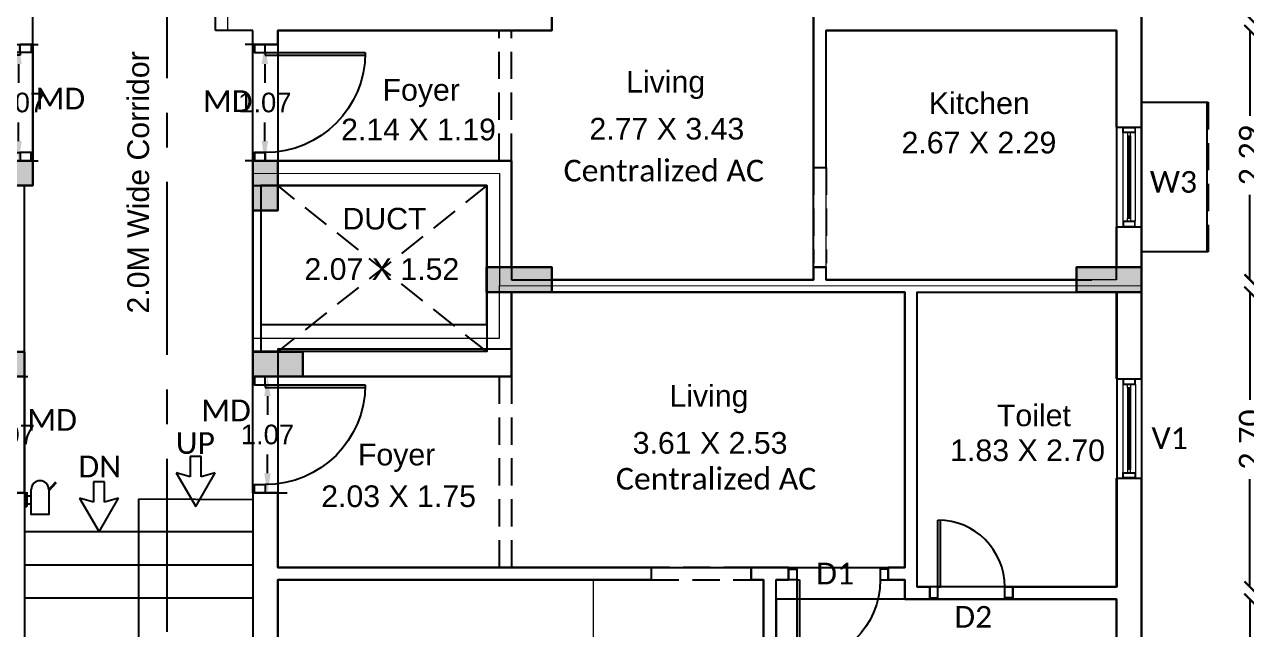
# Model space of a CAD drawing. Header units: metres. Extents: x 1549 to 1752, y 1518 to 3502.
# Drawn here: x 1712.83 to 1724.04, y 1628.55 to 1634.1 of the extents above; entities that cross this region are included whole.
import ezdxf

# ---------------------------------------------------------------- set-up
doc = ezdxf.new("R2010")
doc.units = ezdxf.units.M
doc.linetypes.add('CENTER', pattern=[50.8, 31.75, -6.35, 6.35, -6.35])
doc.linetypes.add('HIDDEN', pattern=[0.375, 0.25, -0.125])
for name, color, linetype in [('BLK_1_FLR_1_AC_ROOM_2', 117, 'Continuous'), ('BLK_1_FLR_1_AC_ROOM_3', 117, 'Continuous'), ('BLK_1_FLR_1_BLT_UP_AREA', 1, 'Continuous'), ('BLK_1_FLR_1_BLT_UP_AREA_DEDUCT', 1, 'Continuous'), ('BLK_1_FLR_1_CARPET_AREA', 10, 'Continuous'), ('BLK_1_FLR_1_CHAJJA', 6, 'Continuous'), ('BLK_1_FLR_1_EXIT_WIDTH_DOOR', 2, 'Continuous'), ('BLK_1_FLR_1_REGULAR_ROOM_5', 117, 'Continuous'), ('BLK_1_FLR_1_WC_BATH', 223, 'Continuous'), ('BLK_1_LVL_1_BLDG_FOOT_PRINT', 1, 'Continuous'), ('D', 7, 'Continuous')]:
    doc.layers.add(name, color=color, linetype=linetype)
for name, color, linetype, lineweight in [('BLK_1_FLR_1_KITCHEN', 163, 'Continuous', 0), ('BLK_1_FLR_1_UNITFA_2', 234, 'Continuous', 0), ('BLK_1_FLR_1_UNITFA_4', 234, 'Continuous', 0), ('Column', 7, 'Continuous', 30), ('W', 7, 'Continuous', 5)]:
    doc.layers.add(name, color=color, linetype=linetype, lineweight=lineweight)
doc.styles.add('SLS- JOHN Calibri', font='calibri.ttf')
doc.styles.add('SLS-Calibri', font='calibri.ttf')
doc.styles.get("Standard").update_dxf_attribs({"font": 'arial.ttf'})
doc.dimstyles.new('SLS-ProjectName-OuterBlock(FloorPlan)', dxfattribs={"dimtxt": 0.2, "dimasz": 0.1, "dimexe": 0, "dimexo": 0, "dimgap": 0.1, "dimtad": 0, "dimzin": 1, "dimdsep": 46, "dimtxsty": 'SLS-Calibri', "dimblk1": 'OBLIQUE', "dimblk2": 'OBLIQUE', "dimsah": 1, "dimcen": 0, "dimse1": 1, "dimse2": 1, "dimclrd": 252, "dimclre": 252, "dimclrt": 256, "dimadec": 0, "dimazin": 0, "dimtfac": 1, "dimtofl": 0, "dimtmove": 2, "dimatfit": 3, "dimfxl": 0, "dimtolj": 1, "dimtzin": 0, "dimarcsym": 0})
doc.dimstyles.get("Standard").update_dxf_attribs({"dimtxt": 0.18, "dimasz": 0.18, "dimexe": 0.18, "dimexo": 0.0625, "dimgap": 0.09, "dimtad": 0, "dimtih": 1, "dimtoh": 1, "dimdec": 4, "dimzin": 0, "dimdsep": 46, "dimtxsty": 'Standard', "dimcen": 0.09, "dimadec": 0, "dimazin": 0, "dimtfac": 1, "dimtdec": 4, "dimtofl": 0, "dimtmove": 0, "dimatfit": 3, "dimfxl": 0, "dimtolj": 1, "dimtzin": 0, "dimarcsym": 0})

# ---------------------------------------------------------------- blocks, each defined once
blk = doc.blocks.new('*U9')
at = {"layer": 'D'}
for p, q in [((0.075, 0.05), (0.075, 0.667)), ((0.1, 0.05), (0.1, 0.666)), ((0, -0.065), (0, 0.05)), ((0.075, 0.05), (0.1, 0.05)), ((0.767, -0.065), (0.767, 0.05))]:
    blk.add_line(p, q, dxfattribs=at)
for points in [[(0, -0.05), (0.075, -0.05), (0.075, 0.05), (0, 0.05)], [(0.767, -0.05), (0.692, -0.05), (0.692, 0.05), (0.767, 0.05)]]:
    blk.add_lwpolyline(points, close=True, dxfattribs=at)
blk.add_arc((0.075, 0.05), 0.617, 0, 90, dxfattribs=at)
blk = doc.blocks.new('*U11')
at = {"layer": 'W'}
for p, q in [((-0.4, 0.1), (-0.4, -0.1)), ((-0.4, 0.1), (0.4, 0.1)), ((0.4, 0.1), (0.4, -0.1)), ((-0.355, 0.05), (0.355, 0.05)), ((-0.33, 0.0125), (0.33, 0.0125)), ((-0.33, 0.0025), (0.33, 0.0025)), ((-0.355, -0.05), (0.355, -0.05)), ((-0.33, -0.0025), (0.33, -0.0025)), ((-0.33, -0.0125), (0.33, -0.0125)), ((-0.4, -0.1), (0.4, -0.1))]:
    blk.add_line(p, q, dxfattribs=at)
for points in [[(-0.355, -0.05), (-0.4, -0.05), (-0.4, 0.05), (-0.355, 0.05)], [(-0.36, -0.045), (-0.395, -0.045), (-0.395, 0.045), (-0.36, 0.045)], [(-0.355, 0.0125), (-0.355, -0.0125), (-0.33, -0.0125), (-0.33, 0.0125)], [(0.355, 0.0125), (0.355, -0.0125), (0.33, -0.0125), (0.33, 0.0125)], [(0.355, -0.05), (0.4, -0.05), (0.4, 0.05), (0.355, 0.05)], [(0.36, -0.045), (0.395, -0.045), (0.395, 0.045), (0.36, 0.045)]]:
    blk.add_lwpolyline(points, close=True, dxfattribs=at)
blk = doc.blocks.new('*U10')
at = {"layer": 'D'}
for p, q in [((-0.1, 0.05), (-0.1, 0.973)), ((-0.075, 0.05), (-0.075, 0.973)), ((-1.073, -0.065), (-1.073, 0.05)), ((-0.075, 0.05), (-0.1, 0.05)), ((0, -0.065), (0, 0.05))]:
    blk.add_line(p, q, dxfattribs=at)
for points in [[(-1.073, -0.05), (-0.998, -0.05), (-0.998, 0.05), (-1.073, 0.05)], [(0, -0.05), (-0.075, -0.05), (-0.075, 0.05), (0, 0.05)]]:
    blk.add_lwpolyline(points, close=True, dxfattribs=at)
blk.add_arc((-0.075, 0.05), 0.923, 90, 180, dxfattribs=at)
blk = doc.blocks.new('*U7')
at = {"layer": 'D'}
for p, q in [((0.075, 0.05), (0.075, 0.82)), ((0.1, 0.05), (0.1, 0.819)), ((0, -0.065), (0, 0.05)), ((0.075, 0.05), (0.1, 0.05)), ((0.92, -0.065), (0.92, 0.05))]:
    blk.add_line(p, q, dxfattribs=at)
for points in [[(0, -0.05), (0.075, -0.05), (0.075, 0.05), (0, 0.05)], [(0.92, -0.05), (0.845, -0.05), (0.845, 0.05), (0.92, 0.05)]]:
    blk.add_lwpolyline(points, close=True, dxfattribs=at)
blk.add_arc((0.075, 0.05), 0.77, 0, 90, dxfattribs=at)
blk = doc.blocks.new('Arow2')
for p, q in [((2, 18.23), (-2, 18.23)), ((-2, 18.23), (-2, 10.81)), ((2, 10.81), (2, 18.23)), ((-2, 10.81), (-7.06, 12.23)), ((-7.06, 12.23), (0, 0)), ((0, 0), (7.06, 12.23)), ((7.06, 12.23), (2, 10.81))]:
    blk.add_line(p, q)
blk = doc.blocks.new('_Oblique')
at = {"color": 0, "linetype": 'ByBlock', "lineweight": -2}
blk.add_line((-0.5, -0.5), (0.5, 0.5), dxfattribs=at)
at = {"const_width": 0.2}
blk.add_lwpolyline([(-0.5, -0.5), (0.5, 0.5)], dxfattribs=at)
blk = doc.blocks.new('*D107')
at = {"color": 252, "lineweight": -2}
for p, q in [((1724.068, 1634.155), (1724.068, 1634.255)), ((1724.068, 1634.04), (1724.068, 1633.94))]:
    blk.add_line(p, q, dxfattribs=at)
at = {"layer": 'Defpoints', "color": 0}
for p in [(1722.846, 1634.155), (1722.846, 1634.04), (1724.068, 1634.04)]:
    blk.add_point(p, dxfattribs=at)
at = {"color": 252, "lineweight": -2, "xscale": 0.1, "yscale": 0.1, "zscale": 0.1}
for p, rotation in [((1724.068, 1634.155), 270), ((1724.068, 1634.04), 90)]:
    blk.add_blockref('_Oblique', p, dxfattribs=dict(at, rotation=rotation))
at = {"insert": (1724.337, 1634.098), "char_height": 0.2, "attachment_point": 5, "rotation": 90, "style": 'SLS-Calibri'}
blk.add_mtext('\\A1;0.11', dxfattribs=at)
blk = doc.blocks.new('*D108')
at = {"color": 252, "lineweight": -2}
for p, q in [((1724.068, 1634.04), (1724.068, 1633.26)), ((1724.068, 1631.755), (1724.068, 1632.535))]:
    blk.add_line(p, q, dxfattribs=at)
at = {"layer": 'Defpoints', "color": 0}
for p in [(1722.846, 1634.04), (1722.846, 1631.755), (1724.068, 1631.755)]:
    blk.add_point(p, dxfattribs=at)
at = {"color": 252, "lineweight": -2, "xscale": 0.1, "yscale": 0.1, "zscale": 0.1}
for p, rotation in [((1724.068, 1634.04), 90), ((1724.068, 1631.755), 270)]:
    blk.add_blockref('_Oblique', p, dxfattribs=dict(at, rotation=rotation))
at = {"insert": (1724.068, 1632.898), "char_height": 0.2, "attachment_point": 5, "rotation": 90, "style": 'SLS-Calibri'}
blk.add_mtext('\\A1;2.29', dxfattribs=at)
blk = doc.blocks.new('*D47')
at = {"color": 252, "lineweight": -2}
for p, q in [((1724.068, 1631.755), (1724.068, 1631.855)), ((1724.068, 1631.641), (1724.068, 1631.541))]:
    blk.add_line(p, q, dxfattribs=at)
at = {"layer": 'Defpoints', "color": 0}
for p in [(1722.846, 1631.755), (1722.846, 1631.641), (1724.068, 1631.641)]:
    blk.add_point(p, dxfattribs=at)
at = {"color": 252, "lineweight": -2, "xscale": 0.1, "yscale": 0.1, "zscale": 0.1}
for p, rotation in [((1724.068, 1631.755), 270), ((1724.068, 1631.641), 90)]:
    blk.add_blockref('_Oblique', p, dxfattribs=dict(at, rotation=rotation))
at = {"insert": (1724.337, 1631.698), "char_height": 0.2, "attachment_point": 5, "rotation": 90, "style": 'SLS-Calibri'}
blk.add_mtext('\\A1;0.11', dxfattribs=at)
blk = doc.blocks.new('*D109')
at = {"color": 252, "lineweight": -2}
for p, q in [((1724.068, 1631.641), (1724.068, 1630.654)), ((1724.068, 1628.937), (1724.068, 1629.924))]:
    blk.add_line(p, q, dxfattribs=at)
at = {"layer": 'Defpoints', "color": 0}
for p in [(1722.846, 1631.641), (1722.846, 1628.937), (1724.068, 1628.937)]:
    blk.add_point(p, dxfattribs=at)
at = {"color": 252, "lineweight": -2, "xscale": 0.1, "yscale": 0.1, "zscale": 0.1}
for p, rotation in [((1724.068, 1631.641), 90), ((1724.068, 1628.937), 270)]:
    blk.add_blockref('_Oblique', p, dxfattribs=dict(at, rotation=rotation))
at = {"insert": (1724.068, 1630.289), "char_height": 0.2, "attachment_point": 5, "rotation": 90, "style": 'SLS-Calibri'}
blk.add_mtext('\\A1;2.70', dxfattribs=at)
blk = doc.blocks.new('*D110')
at = {"color": 252, "lineweight": -2}
for p, q in [((1724.068, 1628.937), (1724.068, 1629.037)), ((1724.068, 1628.823), (1724.068, 1628.723))]:
    blk.add_line(p, q, dxfattribs=at)
at = {"layer": 'Defpoints', "color": 0}
for p in [(1722.846, 1628.937), (1722.846, 1628.823), (1724.068, 1628.823)]:
    blk.add_point(p, dxfattribs=at)
at = {"color": 252, "lineweight": -2, "xscale": 0.1, "yscale": 0.1, "zscale": 0.1}
for p, rotation in [((1724.068, 1628.937), 270), ((1724.068, 1628.823), 90)]:
    blk.add_blockref('_Oblique', p, dxfattribs=dict(at, rotation=rotation))
at = {"insert": (1724.337, 1628.88), "char_height": 0.2, "attachment_point": 5, "rotation": 90, "style": 'SLS-Calibri'}
blk.add_mtext('\\A1;0.11', dxfattribs=at)
blk = doc.blocks.new('*D111')
at = {"color": 252, "lineweight": -2}
for p, q in [((1724.068, 1628.823), (1724.068, 1627.905)), ((1724.068, 1626.259), (1724.068, 1627.177))]:
    blk.add_line(p, q, dxfattribs=at)
at = {"layer": 'Defpoints', "color": 0}
for p in [(1722.846, 1628.823), (1722.846, 1626.259), (1724.068, 1626.259)]:
    blk.add_point(p, dxfattribs=at)
at = {"color": 252, "lineweight": -2, "xscale": 0.1, "yscale": 0.1, "zscale": 0.1}
for p, rotation in [((1724.068, 1628.823), 90), ((1724.068, 1626.259), 270)]:
    blk.add_blockref('_Oblique', p, dxfattribs=dict(at, rotation=rotation))
at = {"insert": (1724.068, 1627.541), "char_height": 0.2, "attachment_point": 5, "rotation": 90, "style": 'SLS-Calibri'}
blk.add_mtext('\\A1;2.56', dxfattribs=at)
blk = doc.blocks.new('*D49')
at = {"color": 252, "lineweight": -2}
for p, q in [((1725.061, 1637.43), (1725.061, 1632.171)), ((1725.061, 1626.031), (1725.061, 1631.29))]:
    blk.add_line(p, q, dxfattribs=at)
at = {"layer": 'Defpoints', "color": 0}
for p in [(1723.074, 1637.43), (1723.074, 1626.031), (1725.061, 1626.031)]:
    blk.add_point(p, dxfattribs=at)
at = {"color": 252, "lineweight": -2, "xscale": 0.1, "yscale": 0.1, "zscale": 0.1}
for p, rotation in [((1725.061, 1637.43), 90), ((1725.061, 1626.031), 270)]:
    blk.add_blockref('_Oblique', p, dxfattribs=dict(at, rotation=rotation))
at = {"insert": (1725.061, 1631.73), "char_height": 0.2, "attachment_point": 5, "rotation": 90, "style": 'SLS-Calibri'}
blk.add_mtext('\\A1;11.40', dxfattribs=at)
blk = doc.blocks.new('A$C54416CBF')
h = blk.add_hatch(color=256)
h.dxf.hatch_style = 1
h.paths.add_polyline_path([(0.636, 0.673), (0.636, 0.641), (0.843, 0.861), (0.827, 0.876)])
h = blk.add_hatch(color=256)
h.dxf.hatch_style = 1
h.paths.add_polyline_path([(0, 0.217), (0.044, 0.217), (0.044, 0.545), (0, 0.545)])
for p, q in [((0.636, 0.673), (0.827, 0.876)), ((0.636, 0.641), (0.843, 0.861)), ((0, 0.545), (0, 0.217)), ((0, 0.545), (0.044, 0.545)), ((0.044, 0.545), (0.044, 0.217)), ((0.159, 0.49), (0.044, 0.49)), ((0, 0.217), (0.044, 0.217)), ((0.159, 0.28), (0.044, 0.28))]:
    blk.add_line(p, q)
blk.add_lwpolyline([(0.636, 0.673), (0.636, 0.673), (0.636, 0), (0.159, 0), (0.159, 0.673), (0.16, 0.673)])
blk.add_arc((0.398, 0.673), 0.238, 0, 180)
blk = doc.blocks.new('A$C337B7338')
at = {"layer": 'W'}
for p, q in [((0, 0.229), (0, 0)), ((0.91, 0.229), (0, 0.229)), ((0.91, 0.229), (0.91, 0)), ((0.859, 0.171), (0.051, 0.171)), ((0.83, 0.129), (0.08, 0.129)), ((0.83, 0.117), (0.08, 0.117)), ((0.859, 0.057), (0.051, 0.057)), ((0.83, 0.111), (0.08, 0.111)), ((0.83, 0.1), (0.08, 0.1)), ((0.91, 0), (0, 0))]:
    blk.add_line(p, q, dxfattribs=at)
for points in [[(0.051, 0.057), (0, 0.057), (0, 0.171), (0.051, 0.171)], [(0.046, 0.063), (0.006, 0.063), (0.006, 0.166), (0.046, 0.166)], [(0.051, 0.129), (0.051, 0.1), (0.08, 0.1), (0.08, 0.129)], [(0.859, 0.129), (0.859, 0.1), (0.83, 0.1), (0.83, 0.129)], [(0.859, 0.057), (0.91, 0.057), (0.91, 0.171), (0.859, 0.171)], [(0.864, 0.063), (0.904, 0.063), (0.904, 0.166), (0.864, 0.166)]]:
    blk.add_lwpolyline(points, close=True, dxfattribs=at)
blk = doc.blocks.new('col')
at = {"layer": 'Column'}
h = blk.add_hatch(color=6, dxfattribs=at)
h.dxf.hatch_style = 1
h.paths.add_polyline_path([(8.264, -4.583), (8.264, -4.811), (8.721, -4.811), (8.721, -4.583)])
h = blk.add_hatch(color=6, dxfattribs=at)
h.dxf.hatch_style = 1
h.paths.add_polyline_path([(10.74, -5.04), (10.968, -5.04), (10.968, -4.583), (10.74, -4.583)])
h = blk.add_hatch(color=2, dxfattribs=at)
h.dxf.hatch_style = 1
h.paths.add_polyline_path([(12.884, -5.56), (12.884, -5.789), (13.481, -5.789), (13.481, -5.56)])
h = blk.add_hatch(color=2, dxfattribs=at)
h.dxf.hatch_style = 1
h.paths.add_polyline_path([(18.293, -5.56), (18.293, -5.789), (18.89, -5.789), (18.89, -5.56)])
h = blk.add_hatch(color=6, dxfattribs=at)
h.dxf.hatch_style = 1
h.paths.add_polyline_path([(8.188, -6.335), (8.188, -6.563), (8.645, -6.563), (8.645, -6.335)])
h = blk.add_hatch(color=6, dxfattribs=at)
h.dxf.hatch_style = 1
h.paths.add_polyline_path([(10.74, -6.335), (10.74, -6.563), (11.197, -6.563), (11.197, -6.335)])
for points in [[(8.264, -4.583), (8.264, -4.811), (8.721, -4.811), (8.721, -4.583)], [(10.74, -5.04), (10.968, -5.04), (10.968, -4.583), (10.74, -4.583)], [(12.884, -5.56), (12.884, -5.789), (13.481, -5.789), (13.481, -5.56)], [(18.293, -5.56), (18.293, -5.789), (18.89, -5.789), (18.89, -5.56)], [(8.188, -6.335), (8.188, -6.563), (8.645, -6.563), (8.645, -6.335)], [(10.74, -6.335), (10.74, -6.563), (11.197, -6.563), (11.197, -6.335)]]:
    blk.add_lwpolyline(points, close=True, dxfattribs=at)
blk = doc.blocks.new('*D221')
at = {"layer": 'BLK_1_FLR_1_EXIT_WIDTH_DOOR', "color": 0, "lineweight": -2}
for p, q in [((1712.741, 1630.867), (1712.861, 1630.867)), ((1712.741, 1629.8), (1712.861, 1629.8))]:
    blk.add_line(p, q, dxfattribs=at)
at = {"layer": 'BLK_1_FLR_1_EXIT_WIDTH_DOOR', "lineweight": -2}
for p, q in [((1712.681, 1630.687), (1712.681, 1630.515)), ((1712.681, 1629.98), (1712.681, 1630.152))]:
    blk.add_line(p, q, dxfattribs=at)
at = {"layer": 'BLK_1_FLR_1_EXIT_WIDTH_DOOR'}
for points in [[(1712.651, 1630.687), (1712.711, 1630.687), (1712.681, 1630.867)], [(1712.651, 1629.98), (1712.711, 1629.98), (1712.681, 1629.8)]]:
    blk.add_solid(points, dxfattribs=at)
at = {"layer": 'Defpoints', "color": 0}
for p in [(1712.678, 1630.867), (1712.681, 1630.867), (1712.678, 1629.8)]:
    blk.add_point(p, dxfattribs=at)
at = {"layer": 'BLK_1_FLR_1_EXIT_WIDTH_DOOR', "color": 0, "insert": (1712.681, 1630.334), "char_height": 0.18, "attachment_point": 5}
blk.add_mtext('\\A1;1.07', dxfattribs=at)
blk = doc.blocks.new('*D222')
at = {"layer": 'BLK_1_FLR_1_EXIT_WIDTH_DOOR', "color": 0, "lineweight": -2}
for p, q in [((1712.838, 1633.913), (1712.955, 1633.913)), ((1712.838, 1632.847), (1712.955, 1632.847))]:
    blk.add_line(p, q, dxfattribs=at)
at = {"layer": 'BLK_1_FLR_1_EXIT_WIDTH_DOOR', "lineweight": -2}
for p, q in [((1712.775, 1633.733), (1712.775, 1633.562)), ((1712.775, 1633.027), (1712.775, 1633.198))]:
    blk.add_line(p, q, dxfattribs=at)
at = {"layer": 'BLK_1_FLR_1_EXIT_WIDTH_DOOR'}
for points in [[(1712.745, 1633.733), (1712.805, 1633.733), (1712.775, 1633.913)], [(1712.745, 1633.027), (1712.805, 1633.027), (1712.775, 1632.847)]]:
    blk.add_solid(points, dxfattribs=at)
at = {"layer": 'Defpoints', "color": 0}
for p in [(1712.775, 1633.913), (1712.775, 1633.913), (1712.775, 1632.847)]:
    blk.add_point(p, dxfattribs=at)
at = {"layer": 'BLK_1_FLR_1_EXIT_WIDTH_DOOR', "color": 0, "insert": (1712.775, 1633.38), "char_height": 0.18, "attachment_point": 5}
blk.add_mtext('\\A1;1.07', dxfattribs=at)
blk = doc.blocks.new('*D223')
at = {"layer": 'BLK_1_FLR_1_EXIT_WIDTH_DOOR', "color": 0, "lineweight": -2}
for p, q in [((1715.09, 1633.913), (1714.854, 1633.913)), ((1715.014, 1632.847), (1714.854, 1632.847))]:
    blk.add_line(p, q, dxfattribs=at)
at = {"layer": 'BLK_1_FLR_1_EXIT_WIDTH_DOOR', "lineweight": -2}
for p, q in [((1715.034, 1633.733), (1715.034, 1633.562)), ((1715.034, 1633.027), (1715.034, 1633.198))]:
    blk.add_line(p, q, dxfattribs=at)
at = {"layer": 'BLK_1_FLR_1_EXIT_WIDTH_DOOR'}
for points in [[(1715.004, 1633.733), (1715.064, 1633.733), (1715.034, 1633.913)], [(1715.004, 1633.027), (1715.064, 1633.027), (1715.034, 1632.847)]]:
    blk.add_solid(points, dxfattribs=at)
at = {"layer": 'Defpoints', "color": 0}
for p in [(1715.034, 1633.913), (1715.153, 1633.913), (1715.077, 1632.847)]:
    blk.add_point(p, dxfattribs=at)
at = {"layer": 'BLK_1_FLR_1_EXIT_WIDTH_DOOR', "color": 0, "insert": (1715.034, 1633.38), "char_height": 0.18, "attachment_point": 5}
blk.add_mtext('\\A1;1.07', dxfattribs=at)
blk = doc.blocks.new('*D224')
at = {"layer": 'BLK_1_FLR_1_EXIT_WIDTH_DOOR', "color": 0, "lineweight": -2}
for p, q in [((1715.118, 1630.867), (1715.238, 1630.867)), ((1715.118, 1629.8), (1715.238, 1629.8))]:
    blk.add_line(p, q, dxfattribs=at)
at = {"layer": 'BLK_1_FLR_1_EXIT_WIDTH_DOOR', "lineweight": -2}
for p, q in [((1715.058, 1630.687), (1715.058, 1630.515)), ((1715.058, 1629.98), (1715.058, 1630.152))]:
    blk.add_line(p, q, dxfattribs=at)
at = {"layer": 'BLK_1_FLR_1_EXIT_WIDTH_DOOR'}
for points in [[(1715.028, 1630.687), (1715.088, 1630.687), (1715.058, 1630.867)], [(1715.028, 1629.98), (1715.088, 1629.98), (1715.058, 1629.8)]]:
    blk.add_solid(points, dxfattribs=at)
at = {"layer": 'Defpoints', "color": 0}
for p in [(1715.055, 1630.867), (1715.055, 1629.8), (1715.058, 1629.8)]:
    blk.add_point(p, dxfattribs=at)
at = {"layer": 'BLK_1_FLR_1_EXIT_WIDTH_DOOR', "color": 0, "insert": (1715.058, 1630.334), "char_height": 0.18, "attachment_point": 5}
blk.add_mtext('\\A1;1.07', dxfattribs=at)

msp = doc.modelspace()

# ---------------------------------------------------------------- linework, layer by layer
at = {"linetype": 'CENTER', "ltscale": 0.05}
msp.add_line((1714.13671472, 1640.27226822), (1714.13671472, 1623.20469688), dxfattribs=at)
at = {"ltscale": 0.1}
for p, q in [((1723.07426967, 1633.15417079), (1723.07426967, 1637.42995134)), ((1712.9056608, 1633.91346612), (1712.9056608, 1635.14487069)), ((1714.5813866, 1634.04041505), (1714.5813866, 1635.14487069)), ((1717.66624547, 1634.04041505), (1717.66624547, 1634.26892311)), ((1720.06624547, 1632.78361979), (1720.06624547, 1634.26892311)), ((1714.9241487, 1634.04041505), (1714.5813866, 1634.04041505)), ((1714.9241487, 1633.91346612), (1714.9241487, 1634.04041505)), ((1717.66624547, 1634.04041505), (1715.15265676, 1634.04041505)), ((1715.15265676, 1633.91346612), (1715.15265676, 1634.04041505)), ((1722.8457616, 1634.04041505), (1720.18049951, 1634.04041505)), ((1720.18049951, 1632.78361979), (1720.18049951, 1634.04041505)), ((1722.8457616, 1633.15417079), (1722.8457616, 1634.04041505)), ((1712.67715273, 1633.91346612), (1712.9056608, 1633.91346612)), ((1712.9056608, 1632.84709515), (1712.9056608, 1633.91346612)), ((1715.15265676, 1633.91346612), (1714.9241487, 1633.91346612)), ((1714.9241487, 1632.84709515), (1714.9241487, 1633.91346612)), ((1722.8457616, 1633.15417079), (1723.07426967, 1633.15417079)), ((1711.55289306, 1632.84709515), (1712.9056608, 1632.84709515)), ((1712.9056608, 1632.84709515), (1712.9056608, 1632.61858709)), ((1717.29712918, 1632.84709515), (1714.9241487, 1632.84709515)), ((1714.9241487, 1632.84709515), (1714.9241487, 1632.61858709)), ((1717.29712918, 1632.84709515), (1717.29712918, 1631.87111182)), ((1720.06624547, 1632.78361979), (1720.18049951, 1632.78361979)), ((1711.55289306, 1632.61858709), (1712.9056608, 1632.61858709)), ((1712.82949144, 1631.09519999), (1712.82949144, 1632.61858709)), ((1714.9241487, 1632.61858709), (1714.9241487, 1631.09519999)), ((1714.9241487, 1632.61858709), (1715.92608079, 1632.61858709)), ((1714.99613223, 1632.61858709), (1714.99613223, 1631.09519999)), ((1722.8457616, 1631.7553344), (1722.8457616, 1632.24013854)), ((1722.8457616, 1632.24013854), (1723.07426967, 1632.24013854)), ((1723.07426967, 1631.86242397), (1723.07426967, 1632.24013854)), ((1717.06862111, 1631.87111182), (1717.06862111, 1631.64108037)), ((1717.29712918, 1631.87111182), (1717.06862111, 1631.87111182)), ((1717.29712918, 1631.87111182), (1717.29712918, 1631.7553344)), ((1720.06624547, 1631.86958843), (1720.18049951, 1631.86958843)), ((1720.06624547, 1631.7553344), (1720.06624547, 1631.86958843)), ((1720.18049951, 1631.7553344), (1720.18049951, 1631.86958843)), ((1717.29712918, 1631.7553344), (1720.06624547, 1631.7553344)), ((1720.18049951, 1631.7553344), (1722.61725354, 1631.7553344)), ((1717.06862111, 1631.64108037), (1720.90344306, 1631.64108037)), ((1717.29712918, 1631.64108037), (1717.29712918, 1630.86669193)), ((1720.90344306, 1629.11479677), (1720.90344306, 1631.64108037)), ((1721.01769709, 1628.93706827), (1721.01769709, 1631.64108037)), ((1721.01769709, 1631.64108037), (1722.61725354, 1631.64108037)), ((1722.8457616, 1630.84441956), (1722.8457616, 1631.64108037)), ((1723.07426967, 1630.84441956), (1723.07426967, 1631.64108037)), ((1717.06862111, 1631.09519999), (1714.9241487, 1631.09519999)), ((1714.9241487, 1631.09519999), (1714.9241487, 1630.86669193)), ((1712.82949144, 1629.80032096), (1712.82949144, 1630.86669193)), ((1717.29712918, 1630.86669193), (1714.9241487, 1630.86669193)), ((1714.9241487, 1629.80032096), (1714.9241487, 1630.86669193)), ((1722.8457616, 1630.84441956), (1723.07426967, 1630.84441956)), ((1722.8457616, 1628.93706827), (1722.8457616, 1629.93441956)), ((1722.8457616, 1629.93441956), (1723.07426967, 1629.93441956)), ((1723.07426967, 1626.03069959), (1723.07426967, 1629.93441956)), ((1712.82949144, 1629.80032096), (1712.60098338, 1629.80032096)), ((1712.82949144, 1629.80032096), (1712.82949144, 1626.25920765)), ((1714.9241487, 1629.73494502), (1713.87682007, 1629.74078602)), ((1713.87682007, 1629.74078602), (1713.87682007, 1626.25920765)), ((1714.9241487, 1629.80032096), (1714.9241487, 1626.25920765)), ((1714.9241487, 1629.80032096), (1715.15265676, 1629.80032096)), ((1715.15265676, 1629.80032096), (1715.15265676, 1629.11479677)), ((1714.9241487, 1629.44194959), (1712.82949144, 1629.44194959)), ((1714.9241487, 1629.13727217), (1712.82949144, 1629.13727217)), ((1718.58027773, 1629.11479677), (1715.15265676, 1629.11479677)), ((1718.58027773, 1629.00054274), (1718.58027773, 1629.11479677)), ((1719.49430999, 1629.00054274), (1719.49430999, 1629.11479677)), ((1719.83707209, 1629.11479677), (1719.49430999, 1629.11479677)), ((1719.83707209, 1629.00054274), (1719.83707209, 1629.11479677)), ((1720.75110435, 1629.00054274), (1720.75110435, 1629.11479677)), ((1720.90344306, 1629.11479677), (1720.75110435, 1629.11479677)), ((1715.15265676, 1629.00054274), (1715.15265676, 1626.25920765)), ((1718.58027773, 1629.00054274), (1715.15265676, 1629.00054274)), ((1719.60856402, 1629.00054274), (1719.49430999, 1629.00054274)), ((1719.60856402, 1628.08651048), (1719.60856402, 1629.00054274)), ((1719.72281806, 1626.25920765), (1719.72281806, 1629.00054274)), ((1719.83707209, 1629.00054274), (1719.72281806, 1629.00054274)), ((1720.90344306, 1629.00054274), (1720.75110435, 1629.00054274)), ((1720.90344306, 1628.82281424), (1720.90344306, 1629.00054274)), ((1721.01769709, 1628.93706827), (1721.13195112, 1628.93706827)), ((1721.13195112, 1628.82281424), (1721.13195112, 1628.93706827)), ((1721.89364467, 1628.82281424), (1721.89364467, 1628.93706827)), ((1721.89364467, 1628.93706827), (1722.8457616, 1628.93706827)), ((1714.9241487, 1628.83259475), (1712.82949144, 1628.83259475)), ((1720.90344306, 1628.82281424), (1721.13195112, 1628.82281424)), ((1721.89364467, 1628.82281424), (1722.8457616, 1628.82281424)), ((1722.8457616, 1626.25920765), (1722.8457616, 1628.82281424))]:
    msp.add_line(p, q, dxfattribs=at)
at = {"linetype": 'HIDDEN'}
for p, q in [((1717.18287514, 1632.84709515), (1717.18287514, 1634.04041505)), ((1717.29712918, 1632.84709515), (1717.29712918, 1634.04041505)), ((1720.06624547, 1632.78361979), (1720.06624547, 1631.90767355)), ((1720.18049951, 1632.78361979), (1720.18049951, 1631.90767355)), ((1717.06862111, 1631.09519999), (1715.15265676, 1632.61858709)), ((1717.06862111, 1632.61858709), (1715.15265676, 1631.09519999)), ((1717.18287514, 1630.86669193), (1717.18287514, 1629.11479677)), ((1717.29712918, 1630.86669193), (1717.29712918, 1629.11479677)), ((1719.49430999, 1629.11479677), (1718.58027773, 1629.11479677)), ((1718.58027773, 1629.00054274), (1719.49430999, 1629.00054274))]:
    msp.add_line(p, q, dxfattribs=at)
at = {"linetype": 'Continuous', "ltscale": 0.1}
msp.add_line((1721.13195112, 1628.82281424), (1721.89364467, 1628.82281424), dxfattribs=at)
for points in [[(1704.18426967, 1637.42995134), (1723.07426967, 1637.42995134), (1723.07426967, 1626.03069959), (1704.18426967, 1626.03069959)], [(1714.9241487, 1632.61858709), (1717.06862111, 1632.61858709), (1717.06862111, 1631.09519999), (1714.9241487, 1631.09519999)]]:
    msp.add_lwpolyline(points, close=True)
at = {"linetype": 'HIDDEN'}
msp.add_lwpolyline([(1723.68426967, 1633.38417079), (1723.68426967, 1632.01013854), (1723.07426967, 1632.01013854), (1723.07426967, 1633.38417079)], close=True, dxfattribs=at)
at = {"layer": 'BLK_1_FLR_1_AC_ROOM_2', "color": 1}
msp.add_lwpolyline([(1717.29712918, 1631.7553344), (1720.06624547, 1631.7553344), (1720.06624547, 1634.04041505), (1720.06624547, 1635.18295537), (1717.66624547, 1635.18295537), (1717.66624547, 1634.04041505), (1715.15265676, 1634.04041505), (1715.15265676, 1632.84709515), (1717.29712918, 1632.84709515)], close=True, dxfattribs=at)
at = {"layer": 'BLK_1_FLR_1_AC_ROOM_3', "color": 1}
msp.add_lwpolyline([(1720.90344306, 1631.64108037), (1717.29712918, 1631.64108037), (1717.29712918, 1631.11669193), (1715.15265676, 1631.11669193), (1715.15265676, 1629.11479677), (1717.29712918, 1629.11479677), (1720.90344306, 1629.11479677)], close=True, dxfattribs=at)
at = {"layer": 'BLK_1_FLR_1_BLT_UP_AREA', "color": 3}
msp.add_lwpolyline([(1704.18426967, 1637.42995134), (1723.07426967, 1637.42995134), (1723.07426967, 1626.03069959), (1704.18426967, 1626.03069959)], close=True, dxfattribs=at)
at = {"layer": 'BLK_1_FLR_1_BLT_UP_AREA_DEDUCT', "color": 3}
msp.add_lwpolyline([(1714.99613223, 1631.34519999), (1717.06862111, 1631.34519999), (1717.06862111, 1632.61858709), (1714.99613223, 1632.61858709)], close=True, dxfattribs=at)
at = {"layer": 'BLK_1_FLR_1_CARPET_AREA', "color": 25}
for points in [[(1720.06624547, 1634.26892311), (1720.06624547, 1632.78361979), (1720.18049951, 1632.78361979), (1720.18049951, 1634.04041505), (1722.8457616, 1634.04041505), (1722.8457616, 1631.86958843), (1722.47725354, 1631.86958843), (1722.47725354, 1631.7553344), (1720.18049951, 1631.7553344), (1720.18049951, 1631.86958843), (1720.06624547, 1631.86958843), (1720.06624547, 1631.7553344), (1717.66563724, 1631.7553344), (1717.66563724, 1631.86958843), (1717.29712918, 1631.87111182), (1717.29712918, 1632.84709515), (1715.03840273, 1632.84709515), (1715.03840273, 1632.92160865), (1714.9390514, 1632.92160865), (1714.9390514, 1632.84709515), (1714.9241487, 1632.84709515), (1714.9241487, 1633.91346612), (1714.9390514, 1633.91346612), (1714.9390514, 1633.83895262), (1715.03840273, 1633.83895262), (1715.03840273, 1633.91346612), (1715.15265676, 1633.91346612), (1715.15265676, 1634.04041505), (1717.66624547, 1634.04041505), (1717.66624547, 1634.26892311)], [(1712.67715273, 1633.91346612), (1712.9056608, 1633.91346612), (1712.9056608, 1632.84709515), (1709.74463257, 1632.84709515)], [(1715.15265676, 1626.25920765), (1715.15265676, 1629.00054274), (1718.58027773, 1629.00054274), (1718.58027773, 1629.11479677), (1715.15265676, 1629.11479677), (1715.15265676, 1629.80032096), (1714.9241487, 1629.80032096), (1714.9241487, 1630.86669193), (1714.9390514, 1630.86669193), (1714.9390514, 1630.79217843), (1715.03840273, 1630.79217843), (1715.03840273, 1630.86669193), (1717.29712918, 1630.86669193), (1717.29712918, 1631.64108037), (1720.90344306, 1631.64108037), (1720.90344306, 1629.11479677), (1720.75110435, 1629.11479677), (1720.75110435, 1629.00054274), (1720.90344306, 1629.00054274), (1720.90344306, 1628.82281424), (1721.13195112, 1628.82281424), (1721.13195112, 1628.93706827), (1721.01769709, 1628.93706827), (1721.01769709, 1631.64108037), (1722.84613718, 1631.64108037), (1722.84613718, 1628.93706827), (1721.89364467, 1628.93706827), (1721.89364467, 1628.82281424), (1722.8457616, 1628.82281424), (1722.8457616, 1626.25920765)], [(1709.97161725, 1630.86669193), (1712.82949144, 1630.86669193), (1712.82948889, 1629.80032096)], [(1719.72281806, 1626.25920765), (1719.72281806, 1629.00054274), (1719.83707299, 1629.00054274), (1719.83707209, 1629.11479677), (1719.49430999, 1629.11479677), (1719.49430999, 1629.00054274), (1719.60856402, 1629.00054274), (1719.60856402, 1628.08651048)]]:
    msp.add_lwpolyline(points, dxfattribs=at)
at = {"layer": 'BLK_1_FLR_1_CHAJJA'}
msp.add_lwpolyline([(1723.07426967, 1633.38417079), (1723.67426967, 1633.38417079), (1723.67426967, 1632.01013854), (1723.07426967, 1632.01013854)], close=True, dxfattribs=at)
at = {"layer": 'BLK_1_FLR_1_KITCHEN', "color": 1}
for points in [[(1720.18049951, 1634.04041505), (1722.8457616, 1634.04041505), (1722.8457616, 1631.7553344), (1720.18049951, 1631.7553344)], [(1715.15265676, 1626.25920765), (1718.04709225, 1626.25920765), (1718.04709225, 1629.00054274), (1715.15265676, 1629.00054274)]]:
    msp.add_lwpolyline(points, close=True, dxfattribs=at)
at = {"layer": 'BLK_1_FLR_1_REGULAR_ROOM_5', "color": 1}
msp.add_lwpolyline([(1722.8457616, 1628.82281424), (1719.72281806, 1628.82281424), (1719.72281806, 1626.25920765), (1722.8457616, 1626.25920765)], close=True, dxfattribs=at)
at = {"layer": 'BLK_1_FLR_1_UNITFA_2'}
msp.add_lwpolyline([(1723.07426967, 1637.42995134), (1714.6913866, 1637.42995134), (1714.6913866, 1634.04041505), (1714.9241487, 1634.04041505), (1714.9241487, 1632.73284112), (1717.18712918, 1632.72858709), (1717.18712918, 1631.70108037), (1723.07426967, 1631.69958843)], close=True, dxfattribs=at)
at = {"layer": 'BLK_1_FLR_1_UNITFA_4'}
msp.add_lwpolyline([(1723.07423994, 1626.03069959), (1714.9241487, 1626.03069959), (1714.9241487, 1631.21921464), (1717.1869255, 1631.21825118), (1717.18733285, 1631.70102967), (1723.07426205, 1631.69953772)], close=True, dxfattribs=at)
at = {"layer": 'BLK_1_FLR_1_WC_BATH'}
msp.add_lwpolyline([(1721.01769709, 1631.64108037), (1722.84613718, 1631.64108037), (1722.84613718, 1628.93706827), (1721.01769709, 1628.93706827)], close=True, dxfattribs=at)
at = {"layer": 'BLK_1_LVL_1_BLDG_FOOT_PRINT'}
msp.add_lwpolyline([(1704.18426967, 1637.42995134), (1723.07426967, 1637.42995134), (1723.07426967, 1626.03069959), (1704.18426967, 1626.03069959)], close=True, dxfattribs=at)

# ---------------------------------------------------------------- block references
msp.add_blockref('col', (1704.18426967, 1637.42995134))
at = {"ltscale": 0.25}
for name, p, xscale, yscale, zscale, rotation in [('*U10', (1712.84108243, 1633.91346612), 0.9935133239832582, 0.9935133239832582, 0.9935133239832582, 89.99999999999999), ('*U10', (1714.98872707, 1633.91346612), -0.9935133239832582, 0.9935133239832582, 0.9935133239832582, 270), ('*U11', (1722.96001564, 1632.69715467), 1.142540322580821, 1.142540322580821, 1.142540322580821, 269.9999999999999), ('*U10', (1714.98872707, 1630.86669193), -0.9935133239832582, 0.9935133239832582, 0.9935133239832582, 270), ('*U7', (1719.83707299, 1629.0502184), -0.9935133239832582, 0.9935133239832582, 0.9935133239832582, 180)]:
    msp.add_blockref(name, p, dxfattribs=dict(at, xscale=xscale, yscale=yscale, zscale=zscale, rotation=rotation))
at = {"rotation": 90}
msp.add_blockref('A$C337B7338', (1723.07426923, 1629.93442069), dxfattribs=at)
for name, p, xscale, yscale, zscale in [('Arow2', (1714.40048439, 1629.67467603), 0.0252352384291131, 0.0252352384291131, 0.0252352384291131), ('A$C54416CBF', (1712.83685057, 1629.60167054), 0.3397139251302106, 0.3397139251302106, 0.3397139251302106), ('Arow2', (1713.51348783, 1629.44194959), 0.0252352384291131, 0.0252352384291131, 0.0252352384291131)]:
    msp.add_blockref(name, p, dxfattribs=dict(xscale=xscale, yscale=yscale, zscale=zscale))
at = {"ltscale": 0.25, "xscale": 0.9935133239832582, "yscale": 0.9935133239832582, "zscale": 0.9935133239832582}
msp.add_blockref('*U9', (1721.13195112, 1628.88739261), dxfattribs=at)

# ---------------------------------------------------------------- texts
at = {"style": 'SLS- JOHN Calibri'}
for s, p in [('MD', (1712.93067899, 1633.31752393)), ('MD', (1714.46553197, 1633.2942895)), ('W3', (1723.15050555, 1632.55342256)), ('MD', (1714.45001207, 1630.45628353)), ('MD', (1712.85580884, 1630.36974832)), ('V1', (1723.16564843, 1630.20191077)), ('UP', (1714.21765154, 1630.15756041)), ('DN', (1713.32433229, 1629.94184257)), ('D1', (1720.09035488, 1628.95984488)), ('D2', (1721.35692217, 1628.56260449))]:
    msp.add_text(s, height=0.198702665, dxfattribs=at).set_placement(p)
at = {"insert": (1713.87396445, 1632.64807044), "char_height": 0.1987026648, "attachment_point": 5, "rotation": 90, "style": 'SLS- JOHN Calibri'}
msp.add_mtext_dynamic_manual_height_columns('{\\fArial|b0|i0|c0|p34;2.0M Wide Corridor}', width=4.0190259146, gutter_width=24.30725074, heights=[0], dxfattribs=at)
at = {"char_height": 0.1987026648, "attachment_point": 5, "style": 'SLS- JOHN Calibri'}
for s, width, heights, insert in [('{\\fArial|b0|i0|c0|p34;Living}', 39.6514033903, [0], (1718.70985834, 1633.54192395)), ('{\\fArial|b0|i0|c0|p34;Foyer}', 39.6514033903, [0], (1716.4682102, 1633.46731192)), ('{\\fArial|b0|i0|c0|p34;Kitchen}', 41.9302480088, [0], (1721.58642199, 1633.37382357)), ('\\A1;{\\fArial|b0|i0|c0|p34;2.14 X 1.19}', 1.8963848668, [0.27200619], (1716.44346175, 1633.13211135)), ('\\A1;{\\fArial|b0|i0|c0|p34;2.77 X 3.43}', 1.8963848668, [0.27200619], (1718.72071974, 1633.13938071)), ('\\A1;{\\fArial|b0|i0|c0|p34;2.67 X 2.29}', 1.8963848668, [0.27200619], (1721.58292613, 1633.01205341)), ('{\\fArial|b0|i0|c0|p34;DUCT}', 39.6514033903, [0], (1716.13142701, 1632.3139828)), ('\\A1;{\\fArial|b0|i0|c0|p34;2.07 X 1.52}', 1.8963848668, [0.27200619], (1716.10738621, 1631.85175749)), ('{\\fArial|b0|i0|c0|p34;Living}', 39.6514033903, [0], (1719.10659374, 1630.65924813)), ('{\\fArial|b0|i0|c0|p34;Toilet}', 39.6514033903, [0], (1722.08707946, 1630.50921047)), ('\\A1;{\\fArial|b0|i0|c0|p34;3.61 X 2.53}', 1.8963848668, [0.27200619], (1719.11745515, 1630.25670488)), ('\\A1;{\\fArial|b0|i0|c0|p34;1.83 X 2.70}', 2.2265049584, [0], (1722.02908737, 1630.18850241)), ('{\\fArial|b0|i0|c0|p34;Foyer}', 39.6514033903, [0], (1716.24249662, 1630.12103988)), ('\\A1;{\\fArial|b0|i0|c0|p34;2.03 X 1.75}', 1.8963848668, [0.27200619], (1716.26086709, 1629.76728656))]:
    msp.add_mtext_dynamic_manual_height_columns(s, width=width, gutter_width=24.30725074, heights=heights, dxfattribs=dict(at, insert=insert))
at = {"char_height": 0.1987026648, "attachment_point": 1, "style": 'SLS- JOHN Calibri'}
for insert, width in [((1717.77410966, 1632.85559981, 0), 2.0197024604), ((1718.25381492, 1630.02822972, 0), 1.8666984281)]:
    msp.add_mtext('Centralized AC', dxfattribs=dict(at, insert=insert, width=width))

# ---------------------------------------------------------------- dimensions: what is measured, and where the dimension line sits
for base, p1, p2, picture, middle in [((1725.06129632, 1626.03069959), (1723.07426967, 1637.42995134), (1723.07426967, 1626.03069959), '*D49', (1725.06129632, 1631.73032546)), ((1724.06778299, 1631.7553344), (1722.8457616, 1634.04041505), (1722.8457616, 1631.7553344), '*D108', (1724.06778299, 1632.89787472)), ((1724.06778299, 1628.93706827), (1722.8457616, 1631.64108037), (1722.8457616, 1628.93706827), '*D109', (1724.06778299, 1630.28907432)), ((1724.06778299, 1626.25920765), (1722.8457616, 1628.82281424), (1722.8457616, 1626.25920765), '*D111', (1724.06778299, 1627.54101095))]:
    dim = msp.add_linear_dim(base=base, p1=p1, p2=p2, angle=90, dimstyle='SLS-ProjectName-OuterBlock(FloorPlan)')
    dim.commit()
    dim.dimension.update_dxf_attribs({"geometry": picture, "text_midpoint": middle})
for base, p1, p2, picture, middle in [((1724.06778299, 1634.04041505), (1722.8457616, 1634.15466908), (1722.8457616, 1634.04041505), '*D107', (1724.33694851, 1634.09754206)), ((1724.06778299, 1631.64108037), (1722.8457616, 1631.7553344), (1722.8457616, 1631.64108037), '*D47', (1724.33694851, 1631.69820739)), ((1724.06778299, 1628.82281424), (1722.8457616, 1628.93706827), (1722.8457616, 1628.82281424), '*D110', (1724.33694851, 1628.87994126))]:
    dim = msp.add_linear_dim(base=base, p1=p1, p2=p2, angle=90, dimstyle='SLS-ProjectName-OuterBlock(FloorPlan)')
    dim.commit()
    dim.dimension.update_dxf_attribs({"geometry": picture, "text_midpoint": middle, "dimtype": 160})
at = {"layer": 'BLK_1_FLR_1_EXIT_WIDTH_DOOR'}
for base, p1, p2, picture, middle in [((1712.77512261, 1633.91346612), (1712.77512261, 1632.84709515), (1712.77512261, 1633.91346612), '*D222', (1712.77512261, 1633.38028064)), ((1715.03442906, 1633.91346612), (1715.07682491, 1632.84709515), (1715.15265676, 1633.91346612), '*D223', (1715.03442906, 1633.38028064)), ((1712.68072503, 1630.86669193), (1712.67822124, 1629.80032096), (1712.67822124, 1630.86669193), '*D221', (1712.68072503, 1630.33350645)), ((1715.05790206, 1629.80032096), (1715.05525382, 1630.86669193), (1715.05525382, 1629.80032096), '*D224', (1715.05790206, 1630.33350645))]:
    dim = msp.add_linear_dim(base=base, p1=p1, p2=p2, angle=90, dimstyle='Standard', override={"dimdec": 2, "dimclrd": 256}, dxfattribs=at)
    dim.commit()
    dim.dimension.update_dxf_attribs({"geometry": picture, "text_midpoint": middle})

doc.saveas('drawing.dxf')
